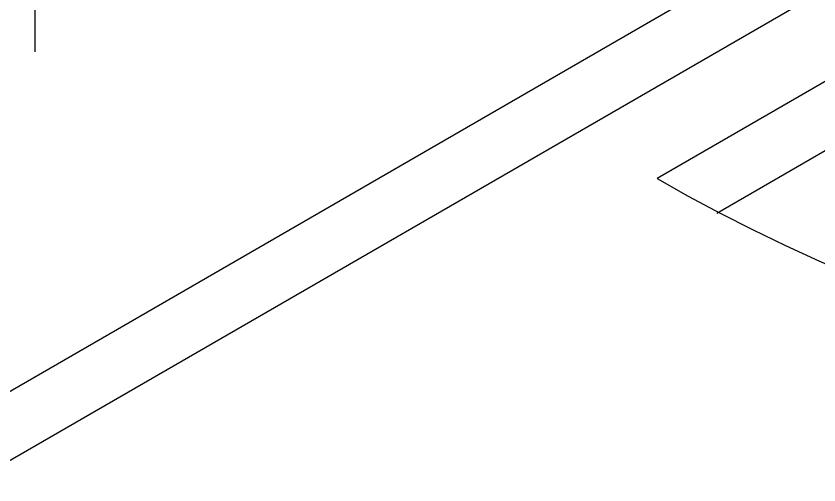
# Model space of a CAD drawing. Header units: millimetres. Extents: x 474.7 to 528.3, y 13.1 to 23.5.
# Drawn here: x 480.6829 to 480.9678, y 15.5804 to 15.7466 of the extents above; entities that cross this region are included whole.
import ezdxf

# ---------------------------------------------------------------- set-up
doc = ezdxf.new("R2010")
doc.units = ezdxf.units.MM
doc.header["$LTSCALE"] = 2.5
doc.linetypes.add('HIDDEN2', pattern=[0.1875, 0.125, -0.0625])
for name, color, linetype in [('EIXO', 253, 'Continuous'), ('I-AGUA FRIA', 5, 'Continuous'), ('I-ARQ', 8, 'Continuous')]:
    doc.layers.add(name, color=color, linetype=linetype)

# ---------------------------------------------------------------- blocks, each defined once
blk = doc.blocks.new('*U13')
at = {"layer": 'EIXO', "linetype": 'HIDDEN2'}
blk.add_line((-0.00115, -0.0003, -2.96532), (0, 0.96404), dxfattribs=at)

msp = doc.modelspace()

# ---------------------------------------------------------------- linework, layer by layer
at = {"layer": 'I-ARQ', "extrusion": (0, 0.816497, 0.57735)}
for p, q in [((480.42953, 15.46856, 10.03146), (481.28513, 15.96254, 9.33287)), ((480.45075, 15.45632, 10.04878), (481.30635, 15.9503, 9.35019)), ((481.33463, 15.93397, 9.37328), (480.91037, 15.68902, 9.71969)), ((480.93158, 15.67677, 9.73701), (481.35584, 15.92172, 9.3906))]:
    msp.add_line(p, q, dxfattribs=at)
msp.add_arc((-481.33463, -1.54623, 18.4217), 0.6, 45, 135, dxfattribs=at)

# ---------------------------------------------------------------- block references
at = {"layer": 'I-AGUA FRIA'}
msp.add_blockref('*U13', (480.69026, 15.26548, 12.60067), dxfattribs=at)

doc.saveas('drawing.dxf')
